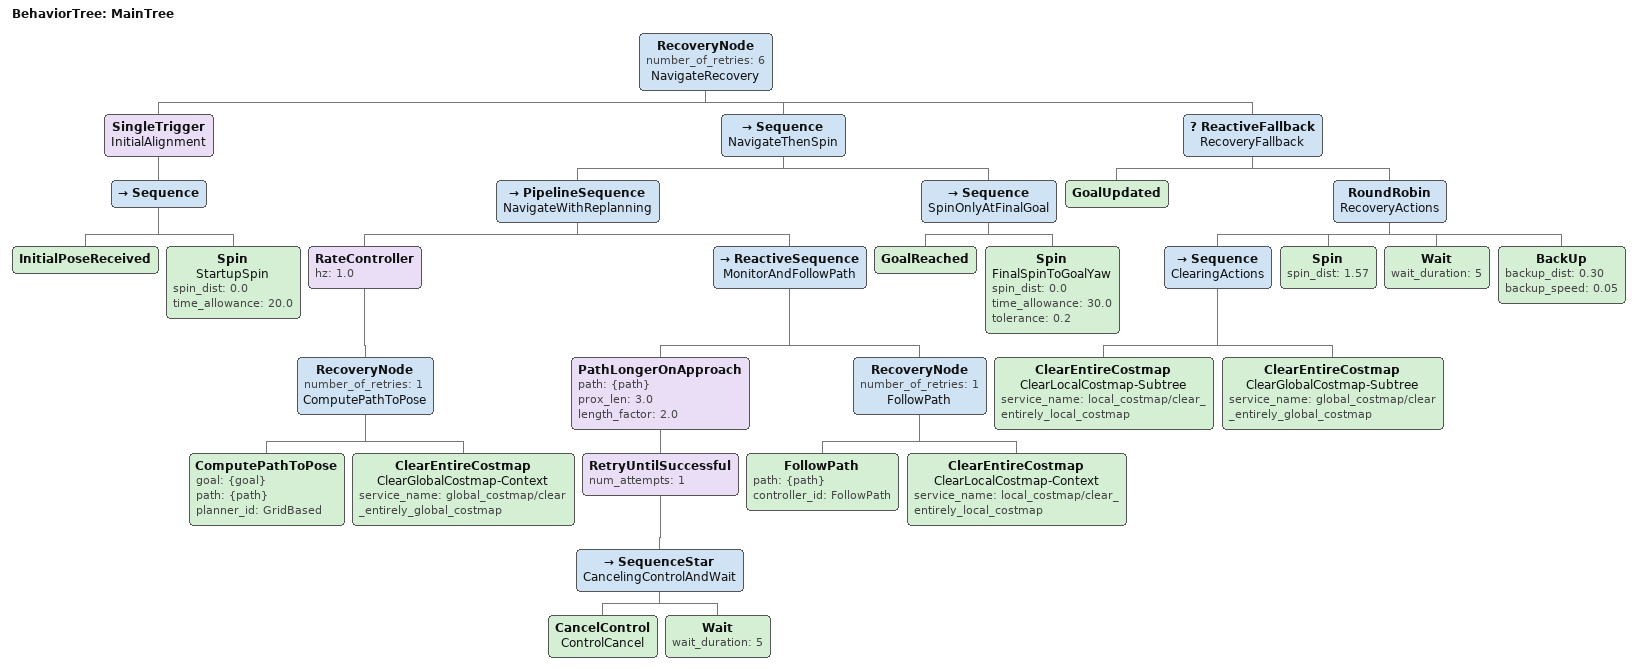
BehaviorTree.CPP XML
<!--
  Modified BT for high-latency base:
  - Navigate to XY only
  - Ignore yaw during FollowPath
  - Explicit Spin AFTER navigation success
-->

<root main_tree_to_execute="MainTree">
  <BehaviorTree ID="MainTree">

    <!-- 总体 Recovery 仍然保留 -->
    <RecoveryNode number_of_retries="6" name="NavigateRecovery">

      <!-- 启动阶段：只执行一次 -->
      <SingleTrigger name="InitialAlignment">
        <Sequence>
          <InitialPoseReceived/>
          <Spin
            name="StartupSpin"
            spin_dist="0.0"
            time_allowance="20.0"/>
        </Sequence>
      </SingleTrigger>

      <!-- ⭐ 外层顺序：先导航，再对齐角度 -->
      <Sequence name="NavigateThenSpin">

        <!-- ================== 原导航逻辑（基本不动） ================== -->
        <PipelineSequence name="NavigateWithReplanning">

          <RateController hz="1.0">
            <RecoveryNode number_of_retries="1" name="ComputePathToPose">
              <ComputePathToPose goal="{goal}" path="{path}" planner_id="GridBased"/>
              <ClearEntireCostmap
                name="ClearGlobalCostmap-Context"
                service_name="global_costmap/clear_entirely_global_costmap"/>
            </RecoveryNode>
          </RateController>

          <ReactiveSequence name="MonitorAndFollowPath">
            <PathLongerOnApproach path="{path}" prox_len="3.0" length_factor="2.0">
              <RetryUntilSuccessful num_attempts="1">
                <SequenceStar name="CancelingControlAndWait">
                  <CancelControl name="ControlCancel"/>
                  <Wait wait_duration="5"/>
                </SequenceStar>
              </RetryUntilSuccessful>
            </PathLongerOnApproach>

            <RecoveryNode number_of_retries="1" name="FollowPath">
              <!-- FollowPath 只负责到 XY -->
              <FollowPath path="{path}" controller_id="FollowPath"/>
              <ClearEntireCostmap
                name="ClearLocalCostmap-Context"
                service_name="local_costmap/clear_entirely_local_costmap"/>
            </RecoveryNode>
          </ReactiveSequence>

        </PipelineSequence>
        <!-- ================== 原导航逻辑结束 ================== -->

        <!-- ⭐⭐ 新增：到点后原地旋转对齐角度 ⭐⭐ -->

        <!-- 只在最终目标 Spin -->
        <Sequence name="SpinOnlyAtFinalGoal">
          <GoalReached/>
          <Spin
            name="FinalSpinToGoalYaw"
            spin_dist="0.0"
            time_allowance="30.0"
            tolerance="0.2"/>
        </Sequence>

      </Sequence>

      <!-- ================== 原 Recovery 逻辑，保持不变 ================== -->
      <ReactiveFallback name="RecoveryFallback">
        <GoalUpdated/>
        <RoundRobin name="RecoveryActions">
          <Sequence name="ClearingActions">
            <ClearEntireCostmap
              name="ClearLocalCostmap-Subtree"
              service_name="local_costmap/clear_entirely_local_costmap"/>
            <ClearEntireCostmap
              name="ClearGlobalCostmap-Subtree"
              service_name="global_costmap/clear_entirely_global_costmap"/>
          </Sequence>
          <Spin spin_dist="1.57"/>
          <Wait wait_duration="5"/>
          <BackUp backup_dist="0.30" backup_speed="0.05"/>
        </RoundRobin>
      </ReactiveFallback>

    </RecoveryNode>
  </BehaviorTree>
</root>
